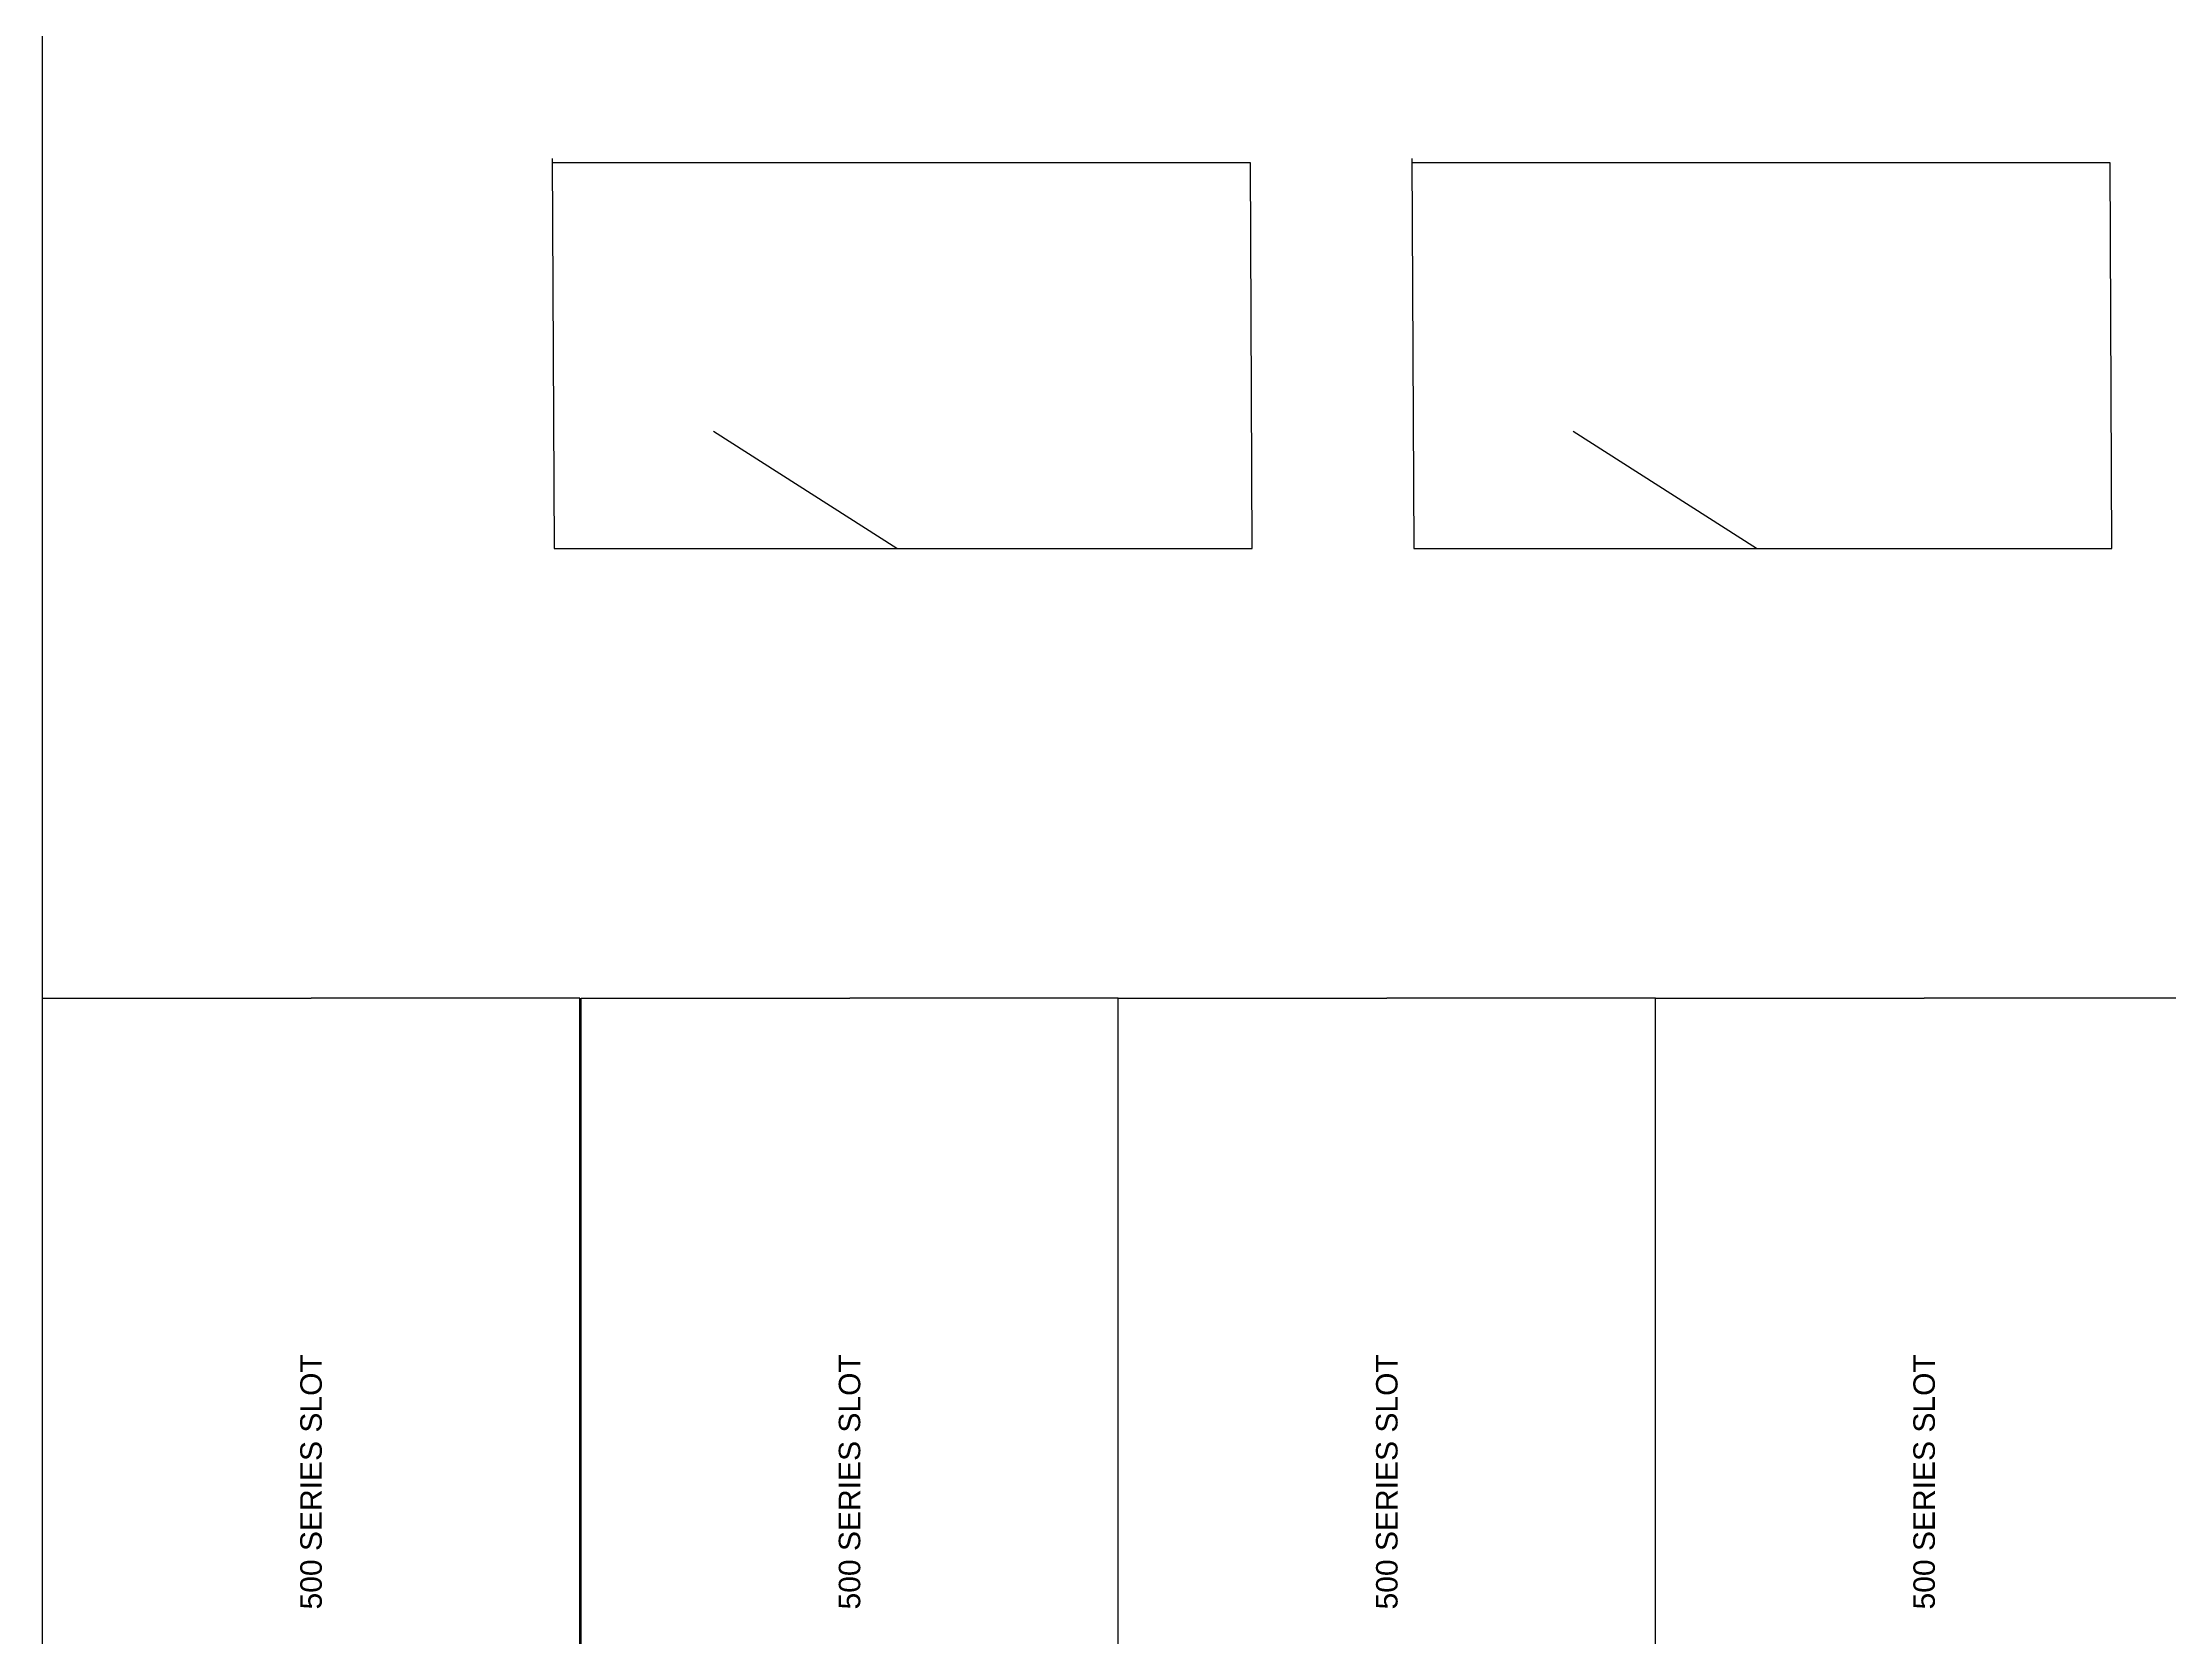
# Model space of a CAD drawing. Header units: inches. Extents: x 0 to 1600, y -1400 to 2600.
# Drawn here: x 0 to 395.9, y 1261 to 1557.9 of the extents above; entities that cross this region are included whole.
import ezdxf

# ---------------------------------------------------------------- set-up
doc = ezdxf.new("R2010")
doc.units = ezdxf.units.IN
doc.header["$MEASUREMENT"] = 0
doc.layers.get('0').update_dxf_attribs({"lineweight": 25, "true_color": 0xffffff})
doc.styles.add('textstyle201', font='')
doc.styles.add('textstyle204', font='')
doc.styles.add('textstyle205', font='')
doc.styles.add('textstyle206', font='')
doc.styles.get('textstyle201').set_extended_font_data('Liberation Sans')
doc.styles.get('textstyle204').set_extended_font_data('Liberation Sans')
doc.styles.get('textstyle205').set_extended_font_data('Liberation Sans')
doc.styles.get('textstyle206').set_extended_font_data('Liberation Sans')

msp = doc.modelspace()

# ---------------------------------------------------------------- linework, layer by layer
for p, q in [((0, 1380), (0, 1800)), ((94.84, 1536.29), (95.23, 1463.71)), ((254.84, 1536.29), (255.23, 1463.71)), ((224.85, 1535.52), (94.85, 1535.52)), ((225.16, 1463.71), (224.85, 1535.52)), ((384.85, 1535.52), (254.85, 1535.52)), ((385.16, 1463.71), (384.85, 1535.52)), ((159.01, 1463.71), (124.85, 1485.52)), ((319.01, 1463.71), (284.85, 1485.52)), ((95.23, 1463.71), (225.16, 1463.71)), ((255.23, 1463.71), (385.16, 1463.71)), ((0, 1200), (0, 1380)), ((0, 1380), (50, 1380)), ((100, 1380), (50, 1380)), ((100, 1200), (100, 1380)), ((100.22, 1200), (100.22, 1380)), ((100.22, 1380), (150.22, 1380)), ((200.22, 1380), (150.22, 1380)), ((200.22, 1200), (200.22, 1380)), ((200.22, 1380), (250.22, 1380)), ((200.22, 1200), (200.22, 1380)), ((300.22, 1380), (250.22, 1380)), ((300.22, 1200), (300.22, 1380)), ((300.22, 1380), (350.22, 1380)), ((300.22, 1200), (300.22, 1380)), ((400.22, 1380), (350.22, 1380))]:
    msp.add_line(p, q)

# ---------------------------------------------------------------- texts
at = {"char_height": 1, "attachment_point": 5, "rotation": 90}
for insert, style in [((50, 1290), 'textstyle204'), ((150.22, 1290), 'textstyle206'), ((250.22, 1290), 'textstyle205'), ((350.22, 1290), 'textstyle201')]:
    msp.add_mtext('\\C7;\\H4;500 SERIES SLOT', dxfattribs=dict(at, insert=insert, style=style))

doc.saveas('drawing.dxf')
